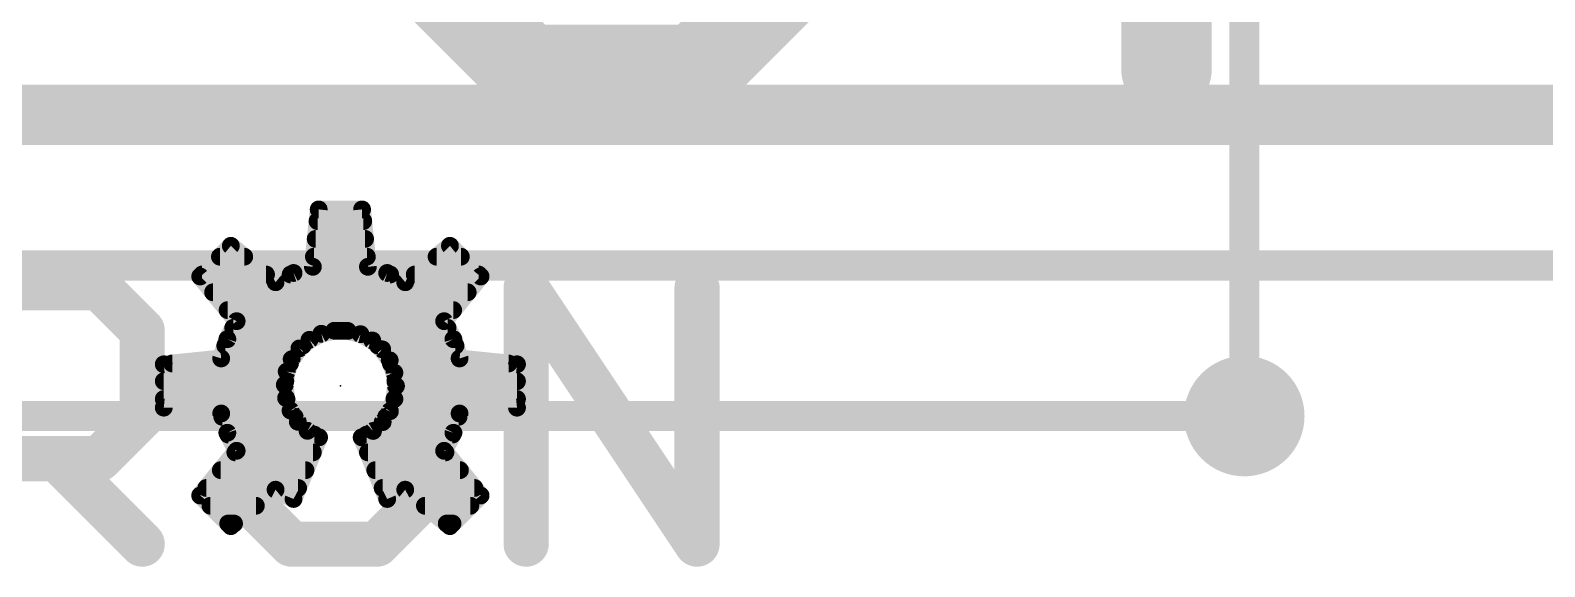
# Model space of a CAD drawing. Extents: x -3.8 to 55.5, y -10.2 to 68.5.
# Drawn here: x 24.82 to 37.58, y 27.69 to 32.21 of the extents above; entities that cross this region are included whole.
import ezdxf

# ---------------------------------------------------------------- set-up
doc = ezdxf.new("R2010")
doc.units = 0
for name, color, linetype in [('1', 12, 'CONTINUOUS'), ('16', 132, 'CONTINUOUS'), ('18', 110, 'CONTINUOUS'), ('21', 41, 'CONTINUOUS'), ('22', 40, 'CONTINUOUS'), ('24', 53, 'CONTINUOUS')]:
    doc.layers.add(name, color=color, linetype=linetype)

# ---------------------------------------------------------------- blocks, each defined once
blk = doc.blocks.new('ROUNDV')
at = {"const_width": 0.5}
blk.add_lwpolyline([(0, -0.25, 1), (0, 0.25, 1), (0, -0.25)], format="xyb", dxfattribs=at)

msp = doc.modelspace()

# ---------------------------------------------------------------- linework, layer by layer
at = {"layer": '1'}
for points, const_width in [([(21.082, 31.496), (47.752, 31.496)], 0.508), ([(49.022, 30.226), (14.732, 30.226)], 0.254), ([(35.052, 28.956), (5.5521, 28.956)], 0.254)]:
    msp.add_lwpolyline(points, dxfattribs=dict(at, const_width=const_width))
at = {"layer": '1', "const_width": 0.127}
msp.add_lwpolyline([(35.052, 28.8925, 1), (35.052, 29.0195)], format="xyb", dxfattribs=at)
at = {"layer": '16', "const_width": 0.254}
msp.add_lwpolyline([(35.052, 28.956), (35.052, 46.736)], dxfattribs=at)
at = {"layer": '16', "const_width": 0.127}
msp.add_lwpolyline([(34.9885, 28.956, 1), (35.1155, 28.956)], format="xyb", dxfattribs=at)
at = {"layer": '21'}
for points, const_width in [([(34.3964, 31.877), (34.3964, 36.1987)], 0.762), ([(28.2782, 32.5973), (28.9985, 31.877)], 0.762), ([(30.439, 31.877), (31.1593, 32.5973)], 0.762), ([(28.9985, 31.877), (30.439, 31.877)], 0.762), ([(24.3205, 30.0373), (25.4009, 30.0373)], 0.381), ([(25.4009, 30.0373), (25.7611, 29.6772)], 0.381), ([(26.6593, 30.0373), (26.6593, 28.2366)], 0.381), ([(28.0999, 28.2366), (28.0999, 30.0373)], 0.381), ([(28.9981, 27.8765), (28.9981, 30.0373)], 0.381), ([(28.9981, 30.0373), (30.4387, 27.8765)], 0.381), ([(30.4387, 27.8765), (30.4387, 30.0373)], 0.381), ([(25.7611, 29.6772), (25.7611, 28.9569)], 0.381), ([(25.7611, 28.9569), (25.4009, 28.5968)], 0.381), ([(25.4009, 28.5968), (24.3205, 28.5968)], 0.381), ([(25.0408, 28.5968), (25.7611, 27.8765)], 0.381), ([(26.6593, 28.2366), (27.0194, 27.8765)], 0.381), ([(27.7397, 27.8765), (28.0999, 28.2366)], 0.381), ([(27.0194, 27.8765), (27.7397, 27.8765)], 0.381)]:
    msp.add_lwpolyline(points, dxfattribs=dict(at, const_width=const_width))
for points, const_width in [([(28.9985, 32.0675, 1), (28.9985, 31.6865)], 0.381), ([(28.8638, 31.7423, 1), (29.1332, 32.0117)], 0.381), ([(30.3043, 32.0117, 1), (30.5737, 31.7423)], 0.381), ([(30.439, 31.6865, 1), (30.439, 32.0675)], 0.381), ([(34.2059, 31.877, 1), (34.5869, 31.877)], 0.381), ([(25.4683, 30.1047, 1), (25.3336, 29.97)], 0.1905), ([(25.4009, 29.9421, 1), (25.4009, 30.1326)], 0.1905), ([(26.7545, 30.0373, 1), (26.564, 30.0373)], 0.1905), ([(28.1951, 30.0373, 1), (28.0046, 30.0373)], 0.1905), ([(29.0773, 30.0902, 1), (28.9188, 29.9845)], 0.1905), ([(29.0933, 30.0373, 1), (28.9028, 30.0373)], 0.1905), ([(30.5339, 30.0373, 1), (30.3434, 30.0373)], 0.1905), ([(25.8563, 29.6772, 1), (25.6658, 29.6772)], 0.1905), ([(25.6937, 29.6099, 1), (25.8284, 29.7446)], 0.1905), ([(25.8284, 28.8896, 1), (25.6937, 29.0243)], 0.1905), ([(25.6658, 28.9569, 1), (25.8563, 28.9569)], 0.1905), ([(25.1081, 28.6641, 1), (24.9734, 28.5294)], 0.1905), ([(25.3336, 28.6641, 1), (25.4683, 28.5294)], 0.1905), ([(25.4009, 28.5015, 1), (25.4009, 28.692)], 0.1905), ([(26.7266, 28.304, 1), (26.5919, 28.1693)], 0.1905), ([(28.1672, 28.1693, 1), (28.0325, 28.304)], 0.1905), ([(26.564, 28.2366, 1), (26.7545, 28.2366)], 0.1905), ([(28.0046, 28.2366, 1), (28.1951, 28.2366)], 0.1905), ([(25.6937, 27.8091, 1), (25.8284, 27.9439)], 0.1905), ([(27.0194, 27.9718, 1), (27.0194, 27.7813)], 0.1905), ([(26.9521, 27.8091, 1), (27.0868, 27.9439)], 0.1905), ([(27.6724, 27.9439, 1), (27.8071, 27.8091)], 0.1905), ([(27.7397, 27.7813, 1), (27.7397, 27.9718)], 0.1905), ([(28.9028, 27.8765, 1), (29.0933, 27.8765)], 0.1905), ([(30.3434, 27.8765, 1), (30.5339, 27.8765)], 0.1905), ([(30.3594, 27.8237, 1), (30.5179, 27.9293)], 0.1905)]:
    msp.add_lwpolyline(points, format="xyb", dxfattribs=dict(at, const_width=const_width))
at = {"layer": '22', "const_width": 0.15}
for points in [[(27.2, 30.2149), (27.2492, 30.6988)], [(27.2492, 30.6988), (27.6148, 30.6988)], [(27.6148, 30.6988), (27.664, 30.2149)], [(27.2392, 30.6), (27.6248, 30.6)], [(27.2239, 30.45), (27.6401, 30.45)], [(26.25, 30.1335), (26.5085, 30.392)], [(26.5085, 30.392), (26.8855, 30.0846)], [(27.9785, 30.0846), (28.3555, 30.392)], [(28.3555, 30.392), (28.614, 30.1335)], [(26.4165, 30.3), (26.6213, 30.3)], [(27.0373, 30.1628), (27.2, 30.2149)], [(27.2087, 30.3), (27.6553, 30.3)], [(27.664, 30.2149), (27.8267, 30.1628)], [(28.2427, 30.3), (28.4475, 30.3)], [(26.5574, 29.7565), (26.25, 30.1335)], [(26.2665, 30.15), (26.8053, 30.15)], [(26.8855, 30.0846), (27.0373, 30.1628)], [(27.0125, 30.15), (27.8515, 30.15)], [(27.8267, 30.1628), (27.9785, 30.0846)], [(28.0587, 30.15), (28.5975, 30.15)], [(28.614, 30.1335), (28.3066, 29.7565)], [(26.3589, 30), (28.5051, 30)], [(26.4812, 29.85), (28.3828, 29.85)], [(26.4792, 29.6047), (26.5574, 29.7565)], [(26.5283, 29.7), (28.3357, 29.7)], [(27.381, 29.6758), (27.2718, 29.6504)], [(27.4932, 29.6746), (27.381, 29.6758)], [(27.6019, 29.6468), (27.4932, 29.6746)], [(28.3066, 29.7565), (28.3848, 29.6047)], [(26.4271, 29.442), (26.4792, 29.6047)], [(26.4617, 29.55), (27.1138, 29.55)], [(27.1717, 29.5996), (27.0865, 29.5266)], [(27.2718, 29.6504), (27.1717, 29.5996)], [(27.7009, 29.5939), (27.6019, 29.6468)], [(27.7844, 29.519), (27.7009, 29.5939)], [(27.7499, 29.55), (28.4023, 29.55)], [(28.3848, 29.6047), (28.4369, 29.442)], [(25.9432, 29.3928), (26.4271, 29.442)], [(27.0212, 29.4354), (26.9793, 29.3313)], [(27.0865, 29.5266), (27.0212, 29.4354)], [(27.8478, 29.4264), (27.7844, 29.519)], [(27.8873, 29.3214), (27.8478, 29.4264)], [(28.4369, 29.442), (28.9208, 29.3928)], [(25.9432, 29.0272), (25.9432, 29.3928)], [(26.014, 29.4), (27.0069, 29.4)], [(26.9793, 29.3313), (26.9635, 29.2202)], [(27.8577, 29.4), (28.85, 29.4)], [(27.9008, 29.21), (27.8873, 29.3214)], [(28.9208, 29.3928), (28.9208, 29.0272)], [(25.9432, 29.25), (26.9677, 29.25)], [(26.9635, 29.2202), (26.9745, 29.1085)], [(27.8879, 29.1006), (27.9008, 29.21)], [(27.896, 29.25), (28.9208, 29.25)], [(25.9432, 29.1), (26.9774, 29.1)], [(26.9745, 29.1085), (27.0117, 29.0027)], [(27.8497, 28.9972), (27.8879, 29.1006)], [(27.8876, 29.1), (28.9208, 29.1)], [(26.4271, 28.978), (25.9432, 29.0272)], [(26.4792, 28.8153), (26.4271, 28.978)], [(26.4361, 28.95), (27.046, 28.95)], [(27.0117, 29.0027), (27.073, 28.9087)], [(27.073, 28.9087), (27.1548, 28.832)], [(27.7885, 28.9055), (27.8497, 28.9972)], [(27.8182, 28.95), (28.4279, 28.95)], [(28.4369, 28.978), (28.3848, 28.8153)], [(28.9208, 29.0272), (28.4369, 28.978)], [(26.5574, 28.6635), (26.4792, 28.8153)], [(26.4871, 28.8), (27.2116, 28.8)], [(27.1548, 28.832), (27.2526, 28.7769)], [(27.6114, 28.7769), (27.7076, 28.8307)], [(27.6527, 28.8), (28.3769, 28.8)], [(27.7076, 28.8307), (27.7885, 28.9055)], [(28.3848, 28.8153), (28.3066, 28.6635)], [(26.25, 28.2865), (26.5574, 28.6635)], [(27.2526, 28.7769), (27.0373, 28.2572)], [(27.8267, 28.2572), (27.6114, 28.7769)], [(28.3066, 28.6635), (28.614, 28.2865)], [(26.5464, 28.65), (27.2, 28.65)], [(27.664, 28.65), (28.3176, 28.65)], [(26.4241, 28.5), (27.1379, 28.5)], [(27.7261, 28.5), (28.4399, 28.5)], [(26.5085, 28.028), (26.25, 28.2865)], [(26.3018, 28.35), (27.0757, 28.35)], [(26.8855, 28.3354), (26.5085, 28.028)], [(27.0373, 28.2572), (26.8855, 28.3354)], [(27.7883, 28.35), (28.5622, 28.35)], [(27.9785, 28.3354), (27.8267, 28.2572)], [(28.3555, 28.028), (27.9785, 28.3354)], [(28.614, 28.2865), (28.3555, 28.028)], [(26.3365, 28.2), (26.7194, 28.2)], [(28.1446, 28.2), (28.5275, 28.2)], [(26.4865, 28.05), (26.5355, 28.05)], [(28.3285, 28.05), (28.3775, 28.05)]]:
    msp.add_lwpolyline(points, dxfattribs=at)
at = {"layer": '22', "const_width": 0.075}
for points in [[(27.2492, 30.7363, 1), (27.2492, 30.6613)], [(27.2865, 30.695, 1), (27.2119, 30.7026)], [(27.6521, 30.7026, 1), (27.5775, 30.695)], [(27.6148, 30.6613, 1), (27.6148, 30.7363)], [(27.2392, 30.6375, 1), (27.2392, 30.5625)], [(27.6248, 30.5625, 1), (27.6248, 30.6375)], [(27.2239, 30.4875, 1), (27.2239, 30.4125)], [(27.6401, 30.4125, 1), (27.6401, 30.4875)], [(26.5322, 30.4211, 1), (26.4848, 30.3629)], [(26.535, 30.3655, 1), (26.482, 30.4185)], [(28.382, 30.4185, 1), (28.329, 30.3655)], [(28.3792, 30.3629, 1), (28.3318, 30.4211)], [(26.4165, 30.3375, 1), (26.4165, 30.2625)], [(26.6213, 30.2625, 1), (26.6213, 30.3375)], [(27.2087, 30.3375, 1), (27.2087, 30.2625)], [(27.2114, 30.1792, 1), (27.1886, 30.2506)], [(27.6754, 30.2506, 1), (27.6526, 30.1792)], [(27.6553, 30.2625, 1), (27.6553, 30.3375)], [(28.2427, 30.3375, 1), (28.2427, 30.2625)], [(28.4475, 30.2625, 1), (28.4475, 30.3375)], [(26.2791, 30.1572, 1), (26.2209, 30.1098)], [(26.2235, 30.16, 1), (26.2765, 30.107)], [(26.2665, 30.1875, 1), (26.2665, 30.1125)], [(26.8053, 30.1125, 1), (26.8053, 30.1875)], [(26.8683, 30.1179, 1), (26.9027, 30.0513)], [(26.8618, 30.0555, 1), (26.9092, 30.1137)], [(27.0125, 30.1875, 1), (27.0125, 30.1125)], [(27.0259, 30.1985, 1), (27.0488, 30.1271)], [(27.0545, 30.1295, 1), (27.0202, 30.1962)], [(27.1627, 30.2187, 1), (27.2373, 30.2111)], [(27.6267, 30.2111, 1), (27.7013, 30.2187)], [(27.8438, 30.1962, 1), (27.8095, 30.1295)], [(27.8152, 30.1271, 1), (27.8381, 30.1985)], [(27.8515, 30.1125, 1), (27.8515, 30.1875)], [(27.9548, 30.1137, 1), (28.0022, 30.0555)], [(27.9613, 30.0513, 1), (27.9957, 30.1179)], [(28.0587, 30.1875, 1), (28.0587, 30.1125)], [(28.6431, 30.1098, 1), (28.5849, 30.1572)], [(28.5875, 30.107, 1), (28.6405, 30.16)], [(28.5975, 30.1125, 1), (28.5975, 30.1875)], [(26.3589, 30.0375, 1), (26.3589, 29.9625)], [(28.5051, 29.9625, 1), (28.5051, 30.0375)], [(26.4812, 29.8875, 1), (26.4812, 29.8125)], [(28.3828, 29.8125, 1), (28.3828, 29.8875)], [(26.5283, 29.7375, 1), (26.5283, 29.6625)], [(26.5907, 29.7393, 1), (26.5241, 29.7737)], [(26.5283, 29.7328, 1), (26.5865, 29.7802)], [(27.3814, 29.7133, 1), (27.3806, 29.6383)], [(27.3895, 29.6393, 1), (27.3725, 29.7124)], [(27.5025, 29.7109, 1), (27.4839, 29.6383)], [(27.4928, 29.6371, 1), (27.4936, 29.7121)], [(28.3399, 29.7737, 1), (28.2733, 29.7393)], [(28.2775, 29.7802, 1), (28.3357, 29.7328)], [(28.3357, 29.6625, 1), (28.3357, 29.7375)], [(26.4617, 29.5875, 1), (26.4617, 29.5125)], [(26.4458, 29.6218, 1), (26.5125, 29.5875)], [(26.5149, 29.5932, 1), (26.4435, 29.6161)], [(27.1138, 29.5125, 1), (27.1138, 29.5875)], [(27.1547, 29.6331, 1), (27.1886, 29.5662)], [(27.1961, 29.5712, 1), (27.1473, 29.6281)], [(27.2632, 29.6869, 1), (27.2803, 29.6138)], [(27.2887, 29.6169, 1), (27.2548, 29.6838)], [(27.6196, 29.6798, 1), (27.5842, 29.6137)], [(27.5926, 29.6104, 1), (27.6112, 29.6831)], [(27.7259, 29.6218, 1), (27.6759, 29.566)], [(27.6832, 29.5608, 1), (27.7186, 29.627)], [(27.7499, 29.5875, 1), (27.7499, 29.5125)], [(28.4205, 29.6161, 1), (28.3491, 29.5932)], [(28.3515, 29.5875, 1), (28.4182, 29.6218)], [(28.4023, 29.5125, 1), (28.4023, 29.5875)], [(26.4309, 29.4047, 1), (26.4233, 29.4793)], [(26.9907, 29.4572, 1), (27.0516, 29.4135)], [(27.0559, 29.4214, 1), (26.9864, 29.4494)], [(27.0621, 29.555, 1), (27.1109, 29.4981)], [(27.117, 29.5047, 1), (27.056, 29.5484)], [(27.8154, 29.5402, 1), (27.7535, 29.4978)], [(27.7594, 29.4911, 1), (27.8095, 29.5469)], [(27.8829, 29.4396, 1), (27.8127, 29.4132)], [(28.4407, 29.4793, 1), (28.4331, 29.4047)], [(25.9807, 29.3928, 1), (25.9057, 29.3928)], [(25.9394, 29.4301, 1), (25.947, 29.3555)], [(26.014, 29.4375, 1), (26.014, 29.3625)], [(26.3914, 29.4534, 1), (26.4628, 29.4306)], [(26.9445, 29.3452, 1), (27.0141, 29.3173)], [(27.0165, 29.326, 1), (26.9422, 29.3366)], [(27.0069, 29.3625, 1), (27.0069, 29.4375)], [(27.8169, 29.4052, 1), (27.8788, 29.4476)], [(27.8577, 29.4375, 1), (27.8577, 29.3625)], [(27.9246, 29.3259, 1), (27.8501, 29.3169)], [(27.8523, 29.3082, 1), (27.9224, 29.3346)], [(28.4012, 29.4306, 1), (28.4726, 29.4534)], [(28.85, 29.3625, 1), (28.85, 29.4375)], [(28.9583, 29.3928, 1), (28.8833, 29.3928)], [(28.917, 29.3555, 1), (28.9246, 29.4301)], [(25.9432, 29.2875, 1), (25.9432, 29.2125)], [(27.0008, 29.2238, 1), (26.9261, 29.2165)], [(26.9263, 29.2255, 1), (27.0006, 29.2149)], [(26.9677, 29.2125, 1), (26.9677, 29.2875)], [(27.896, 29.2875, 1), (27.896, 29.2125)], [(27.938, 29.2056, 1), (27.8636, 29.2144)], [(27.8636, 29.2055, 1), (27.938, 29.2145)], [(28.9208, 29.2125, 1), (28.9208, 29.2875)], [(25.9432, 29.1375, 1), (25.9432, 29.0625)], [(27.0098, 29.121, 1), (26.9391, 29.0961)], [(26.9371, 29.1048, 1), (27.0118, 29.1122)], [(26.9774, 29.0625, 1), (26.9774, 29.1375)], [(27.8876, 29.1375, 1), (27.8876, 29.0625)], [(27.8506, 29.105, 1), (27.9251, 29.0962)], [(27.923, 29.0876, 1), (27.8527, 29.1135)], [(28.9208, 29.0625, 1), (28.9208, 29.1375)], [(25.947, 29.0645, 1), (25.9394, 28.9899)], [(25.9057, 29.0272, 1), (25.9807, 29.0272)], [(26.4628, 28.9894, 1), (26.3914, 28.9666)], [(26.4361, 28.9875, 1), (26.4361, 28.9125)], [(26.4233, 28.9407, 1), (26.4309, 29.0153)], [(27.0431, 29.0231, 1), (26.9802, 28.9822)], [(26.9763, 28.9902, 1), (27.047, 29.0151)], [(27.0986, 28.936, 1), (27.0473, 28.8813)], [(27.046, 28.9125, 1), (27.046, 28.9875)], [(27.8182, 28.9875, 1), (27.8182, 28.9125)], [(27.8145, 29.0101, 1), (27.8849, 28.9842)], [(27.8809, 28.9763, 1), (27.8185, 29.018)], [(28.4331, 29.0153, 1), (28.4407, 28.9407)], [(28.4726, 28.9666, 1), (28.4012, 28.9894)], [(28.4279, 28.9125, 1), (28.4279, 28.9875)], [(28.8833, 29.0272, 1), (28.9583, 29.0272)], [(28.9246, 28.9899, 1), (28.917, 29.0645)], [(26.5125, 28.8325, 1), (26.4458, 28.7982)], [(26.4435, 28.8039, 1), (26.5149, 28.8268)], [(26.4871, 28.8375, 1), (26.4871, 28.7625)], [(27.0415, 28.8882, 1), (27.1044, 28.9292)], [(27.1732, 28.8646, 1), (27.1364, 28.7993)], [(27.1292, 28.8046, 1), (27.1805, 28.8593)], [(27.2116, 28.7625, 1), (27.2116, 28.8375)], [(27.6527, 28.8375, 1), (27.6527, 28.7625)], [(27.6821, 28.8583, 1), (27.733, 28.8032)], [(27.7259, 28.798, 1), (27.6892, 28.8635)], [(27.7573, 28.9264, 1), (27.8197, 28.8847)], [(27.8139, 28.878, 1), (27.763, 28.9331)], [(28.3491, 28.8268, 1), (28.4205, 28.8039)], [(28.4182, 28.7982, 1), (28.3515, 28.8325)], [(28.3769, 28.7625, 1), (28.3769, 28.8375)], [(26.5865, 28.6398, 1), (26.5283, 28.6872)], [(27.2872, 28.7625, 1), (27.218, 28.7913)], [(27.2342, 28.7442, 1), (27.271, 28.8096)], [(27.646, 28.7913, 1), (27.5768, 28.7625)], [(27.5931, 28.8096, 1), (27.6297, 28.7442)], [(28.3357, 28.6872, 1), (28.2775, 28.6398)], [(26.5464, 28.6875, 1), (26.5464, 28.6125)], [(26.5241, 28.6463, 1), (26.5907, 28.6807)], [(27.2, 28.6125, 1), (27.2, 28.6875)], [(27.664, 28.6875, 1), (27.664, 28.6125)], [(28.2733, 28.6807, 1), (28.3399, 28.6463)], [(28.3176, 28.6125, 1), (28.3176, 28.6875)], [(26.4241, 28.5375, 1), (26.4241, 28.4625)], [(27.1379, 28.4625, 1), (27.1379, 28.5375)], [(27.7261, 28.5375, 1), (27.7261, 28.4625)], [(28.4399, 28.4625, 1), (28.4399, 28.5375)], [(26.2765, 28.313, 1), (26.2235, 28.26)], [(26.2209, 28.3102, 1), (26.2791, 28.2628)], [(26.3018, 28.3875, 1), (26.3018, 28.3125)], [(26.9027, 28.3687, 1), (26.8683, 28.3021)], [(26.9092, 28.3063, 1), (26.8618, 28.3645)], [(27.0757, 28.3125, 1), (27.0757, 28.3875)], [(27.7883, 28.3875, 1), (27.7883, 28.3125)], [(28.0022, 28.3645, 1), (27.9548, 28.3063)], [(27.9957, 28.3021, 1), (27.9613, 28.3687)], [(28.5622, 28.3125, 1), (28.5622, 28.3875)], [(28.5849, 28.2628, 1), (28.6431, 28.3102)], [(28.6405, 28.26, 1), (28.5875, 28.313)], [(26.3365, 28.2375, 1), (26.3365, 28.1625)], [(26.7194, 28.1625, 1), (26.7194, 28.2375)], [(27.0027, 28.2716, 1), (27.0719, 28.2428)], [(27.0201, 28.2239, 1), (27.0545, 28.2905)], [(27.8095, 28.2905, 1), (27.8439, 28.2239)], [(27.7921, 28.2428, 1), (27.8613, 28.2716)], [(28.1446, 28.2375, 1), (28.1446, 28.1625)], [(28.5275, 28.1625, 1), (28.5275, 28.2375)], [(26.4865, 28.0875, 1), (26.4865, 28.0125)], [(26.4848, 28.0571, 1), (26.5322, 27.9989)], [(26.482, 28.0015, 1), (26.535, 28.0545)], [(26.5355, 28.0125, 1), (26.5355, 28.0875)], [(28.3285, 28.0875, 1), (28.3285, 28.0125)], [(28.329, 28.0545, 1), (28.382, 28.0015)], [(28.3318, 27.9989, 1), (28.3792, 28.0571)], [(28.3775, 28.0125, 1), (28.3775, 28.0875)]]:
    msp.add_lwpolyline(points, format="xyb", dxfattribs=at)
at = {"layer": '24'}
msp.add_point((27.432, 29.21), dxfattribs=at)

# ---------------------------------------------------------------- block references
at = {"layer": '18', "xscale": 1.016, "yscale": 1.016}
msp.add_blockref('ROUNDV', (35.052, 28.956), dxfattribs=at)
msp.add_blockref('ROUNDV', (35.052, 28.956), dxfattribs=at)

doc.saveas('drawing.dxf')
